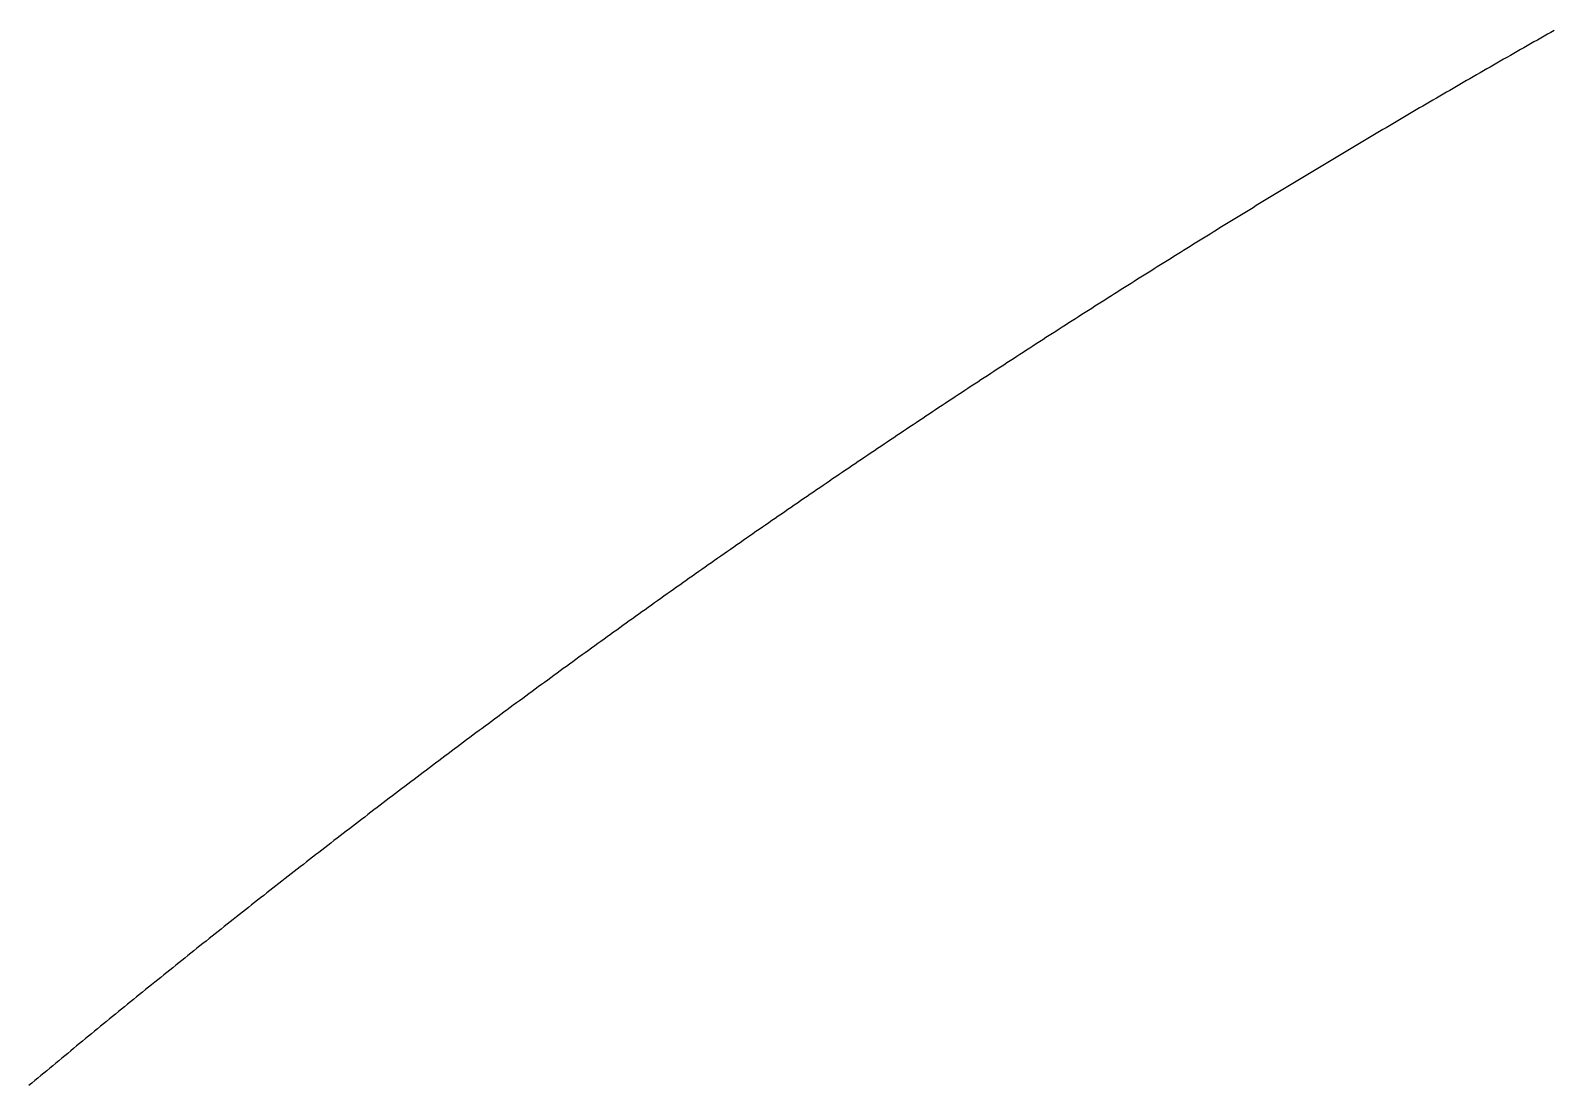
# Model space of a CAD drawing. Extents: x 6805096 to 46905100, y -25788412 to -58651.
# Drawn here: x 9626599 to 9877538, y -2796055 to -2622179 of the extents above; entities that cross this region are included whole.
import ezdxf

# ---------------------------------------------------------------- set-up
doc = ezdxf.new("R2010")
doc.units = 0

msp = doc.modelspace()

# ---------------------------------------------------------------- linework, layer by layer
at = {"layer": 'Layer 1'}
for p, q in [((9877816.978134, -2622179.087557), (9877259.396894, -2622494.473549)), ((9873359.911671, -2624707.945509), (9872803.35492, -2625024.979552)), ((9873916.59667, -2624391.117319), (9873359.911671, -2624707.945509)), ((9874473.409866, -2624074.495027), (9873916.59667, -2624391.117319)), ((9875030.351203, -2623758.078675), (9874473.409866, -2624074.495027)), ((9875587.420629, -2623441.868307), (9875030.351203, -2623758.078675)), ((9876144.618088, -2623125.863968), (9875587.420629, -2623441.868307)), ((9876701.943528, -2622810.065701), (9876144.618088, -2623125.863968)), ((9877259.396894, -2622494.473549), (9876701.943528, -2622810.065701)), ((9868911.053175, -2627249.978073), (9868355.524358, -2627568.657369)), ((9869466.710671, -2626931.504281), (9868911.053175, -2627249.978073)), ((9870022.496795, -2626613.236036), (9869466.710671, -2626931.504281)), ((9870578.41149, -2626295.173382), (9870022.496795, -2626613.236036)), ((9871134.454704, -2625977.316363), (9870578.41149, -2626295.173382)), ((9871690.626383, -2625659.665023), (9871134.454704, -2625977.316363)), ((9872246.926473, -2625342.219404), (9871690.626383, -2625659.665023)), ((9872803.35492, -2625024.979552), (9872246.926473, -2625342.219404)), ((9864470.430204, -2629805.162867), (9863915.932765, -2630125.484617)), ((9865025.056753, -2629485.04627), (9864470.430204, -2629805.162867)), ((9865579.812359, -2629165.134871), (9865025.056753, -2629485.04627)), ((9866134.696968, -2628845.428713), (9865579.812359, -2629165.134871)), ((9866689.710526, -2628525.92784), (9866134.696968, -2628845.428713)), ((9867244.85298, -2628206.632296), (9866689.710526, -2628525.92784)), ((9867800.124275, -2627887.542124), (9867244.85298, -2628206.632296)), ((9868355.524358, -2627568.657369), (9867800.124275, -2627887.542124)), ((9860591.662473, -2632051.720903), (9860038.070316, -2632373.477506)), ((9861145.384117, -2631730.169147), (9860591.662473, -2632051.720903)), ((9861699.235195, -2631408.822283), (9861145.384117, -2631730.169147)), ((9862253.215652, -2631087.680355), (9861699.235195, -2631408.822283)), ((9862807.325436, -2630766.743405), (9862253.215652, -2631087.680355)), ((9863361.564491, -2630446.011478), (9862807.325436, -2630766.743405)), ((9863915.932765, -2630125.484617), (9863361.564491, -2630446.011478)), ((9856166.55539, -2634631.505795), (9855614.001071, -2634954.899607)), ((9856719.239627, -2634308.316482), (9856166.55539, -2634631.505795)), ((9857272.053729, -2633985.331709), (9856719.239627, -2634308.316482)), ((9857824.997641, -2633662.551523), (9857272.053729, -2633985.331709)), ((9858378.071309, -2633339.975965), (9857824.997641, -2633662.551523)), ((9858931.274681, -2633017.605081), (9858378.071309, -2633339.975965)), ((9859484.607701, -2632695.438913), (9858931.274681, -2633017.605081)), ((9860038.070316, -2632373.477506), (9859484.607701, -2632695.438913)), ((9851749.763062, -2637224.378565), (9851198.250025, -2637549.406788)), ((9852301.406448, -2636899.554491), (9851749.763062, -2637224.378565)), ((9852853.180129, -2636574.934608), (9852301.406448, -2636899.554491)), ((9853405.08405, -2636250.518962), (9852853.180129, -2636574.934608)), ((9853957.118159, -2635926.307595), (9853405.08405, -2636250.518962)), ((9854509.282401, -2635602.300551), (9853957.118159, -2635926.307595)), ((9855061.576723, -2635278.497874), (9854509.282401, -2635602.300551)), ((9855614.001071, -2634954.899607), (9855061.576723, -2635278.497874)), ((9847341.313048, -2639830.316828), (9846790.844737, -2640156.976664)), ((9847891.912137, -2639503.860791), (9847341.313048, -2639830.316828)), ((9848442.641952, -2639177.608597), (9847891.912137, -2639503.860791)), ((9848993.502439, -2638851.560288), (9848442.641952, -2639177.608597)), ((9849544.493543, -2638525.715909), (9848993.502439, -2638851.560288)), ((9850095.615212, -2638200.075503), (9849544.493543, -2638525.715909)), ((9850646.86739, -2637874.639115), (9850095.615212, -2638200.075503)), ((9851198.250025, -2637549.406788), (9850646.86739, -2637874.639115)), ((9843490.784253, -2642121.213), (9842941.232905, -2642449.298201)), ((9844040.466758, -2641793.331291), (9843490.784253, -2642121.213)), ((9844590.280365, -2641465.653118), (9844040.466758, -2641793.331291)), ((9845140.22502, -2641138.178525), (9844590.280365, -2641465.653118)), ((9845690.30067, -2640810.907556), (9845140.22502, -2641138.178525)), ((9846240.50726, -2640483.840254), (9845690.30067, -2640810.907556)), ((9846790.844737, -2640156.976664), (9846240.50726, -2640483.840254)), ((9839098.050354, -2644751.588733), (9838549.550192, -2645081.300301)), ((9839646.682104, -2644422.080307), (9839098.050354, -2644751.588733)), ((9840195.445386, -2644092.775068), (9839646.682104, -2644422.080307)), ((9840744.340147, -2643763.673059), (9840195.445386, -2644092.775068)), ((9841293.366333, -2643434.774325), (9840744.340147, -2643763.673059)), ((9841842.523891, -2643106.078907), (9841293.366333, -2643434.774325)), ((9842391.812766, -2642777.586852), (9841842.523891, -2643106.078907)), ((9842941.232905, -2642449.298201), (9842391.812766, -2642777.586852)), ((9834713.737999, -2647394.965607), (9834166.292466, -2647726.300744)), ((9835261.315548, -2647063.833263), (9834713.737999, -2647394.965607)), ((9835809.025061, -2646732.903755), (9835261.315548, -2647063.833263)), ((9836356.866483, -2646402.177128), (9835809.025061, -2646732.903755)), ((9836904.839761, -2646071.653426), (9836356.866483, -2646402.177128)), ((9837452.944841, -2645741.332691), (9836904.839761, -2646071.653426)), ((9838001.181669, -2645411.214968), (9837452.944841, -2645741.332691)), ((9838549.550192, -2645081.300301), (9838001.181669, -2645411.214968)), ((9830884.394649, -2649718.567774), (9830337.874744, -2650051.321238)), ((9831431.046948, -2649386.016796), (9830884.394649, -2649718.567774)), ((9831977.831586, -2649053.668349), (9831431.046948, -2649386.016796)), ((9832524.748511, -2648721.522477), (9831977.831586, -2649053.668349)), ((9833071.797669, -2648389.579223), (9832524.748511, -2648721.522477)), ((9833618.979005, -2648057.83863), (9833071.797669, -2648389.579223)), ((9834166.292466, -2647726.300744), (9833618.979005, -2648057.83863)), ((9826515.946965, -2652386.261457), (9825970.48815, -2652720.633244)), ((9827061.538605, -2652052.091807), (9826515.946965, -2652386.261457)), ((9827607.263015, -2651718.124338), (9827061.538605, -2652052.091807)), ((9828153.120142, -2651384.359094), (9827607.263015, -2651718.124338)), ((9828699.109933, -2651050.796118), (9828153.120142, -2651384.359094)), ((9829245.232332, -2650717.435454), (9828699.109933, -2651050.796118)), ((9829791.487288, -2650384.277147), (9829245.232332, -2650717.435454)), ((9830337.874744, -2650051.321238), (9829791.487288, -2650384.277147)), ((9822700.52759, -2654731.106405), (9822156.000054, -2655066.891929)), ((9823245.188327, -2654395.522711), (9822700.52759, -2654731.106405)), ((9823789.982212, -2654060.140893), (9823245.188327, -2654395.522711)), ((9824334.90919, -2653724.960993), (9823789.982212, -2654060.140893)), ((9824879.969209, -2653389.983056), (9824334.90919, -2653724.960993)), ((9825425.162213, -2653055.207125), (9824879.969209, -2653389.983056)), ((9825970.48815, -2652720.633244), (9825425.162213, -2653055.207125)), ((9818348.041462, -2657423.038206), (9817804.581475, -2657760.436807)), ((9818891.635081, -2657085.841086), (9818348.041462, -2657423.038206)), ((9819435.362279, -2656748.845492), (9818891.635081, -2657085.841086)), ((9819979.223, -2656412.051466), (9819435.362279, -2656748.845492)), ((9820523.217193, -2656075.459054), (9819979.223, -2656412.051466)), ((9821067.344802, -2655739.068297), (9820523.217193, -2656075.459054)), ((9821611.605773, -2655402.879241), (9821067.344802, -2655739.068297)), ((9822156.000054, -2655066.891929), (9821611.605773, -2655402.879241)), ((9814546.630835, -2659789.057078), (9814004.107779, -2660127.864826)), ((9815089.287901, -2659450.450506), (9814546.630835, -2659789.057078)), ((9815632.078921, -2659112.045153), (9815089.287901, -2659450.450506)), ((9816175.003842, -2658773.841062), (9815632.078921, -2659112.045153)), ((9816718.062611, -2658435.838279), (9816175.003842, -2658773.841062)), ((9817261.255173, -2658098.036846), (9816718.062611, -2658435.838279)), ((9817804.581475, -2657760.436807), (9817261.255173, -2658098.036846)), ((9810751.786636, -2662164.933552), (9810210.203148, -2662505.148305)), ((9811293.50451, -2661824.919669), (9810751.786636, -2662164.933552)), ((9811835.356716, -2661485.106699), (9811293.50451, -2661824.919669)), ((9812377.343199, -2661145.494686), (9811835.356716, -2661485.106699)), ((9812919.463907, -2660806.083674), (9812377.343199, -2661145.494686)), ((9813461.718785, -2660466.873706), (9812919.463907, -2660806.083674)), ((9814004.107779, -2660127.864826), (9813461.718785, -2660466.873706)), ((9806422.886044, -2664892.272248), (9805882.379577, -2665234.092383)), ((9806963.527326, -2664550.652633), (9806422.886044, -2664892.272248)), ((9807504.303372, -2664209.233581), (9806963.527326, -2664550.652633)), ((9808045.214125, -2663868.015137), (9807504.303372, -2664209.233581)), ((9808586.259534, -2663526.997343), (9808045.214125, -2663868.015137)), ((9809127.439543, -2663186.180244), (9808586.259534, -2663526.997343)), ((9809668.754099, -2662845.563884), (9809127.439543, -2663186.180244)), ((9810210.203148, -2662505.148305), (9809668.754099, -2662845.563884)), ((9802642.174928, -2667289.22166), (9802102.613681, -2667632.444209)), ((9803181.871368, -2666946.199324), (9802642.174928, -2667289.22166)), ((9803721.702947, -2666603.377246), (9803181.871368, -2666946.199324)), ((9804261.669611, -2666260.755469), (9803721.702947, -2666603.377246)), ((9804801.771307, -2665918.334037), (9804261.669611, -2666260.755469)), ((9805342.00798, -2665576.112994), (9804801.771307, -2665918.334037)), ((9805882.379577, -2665234.092383), (9805342.00798, -2665576.112994)), ((9798868.088263, -2669695.981545), (9798329.474873, -2670040.604367)), ((9799406.837222, -2669351.558632), (9798868.088263, -2669695.981545)), ((9799945.721697, -2669007.335669), (9799406.837222, -2669351.558632)), ((9800484.741635, -2668663.312702), (9799945.721697, -2669007.335669)), ((9801023.89698, -2668319.489774), (9800484.741635, -2668663.312702)), ((9801563.18768, -2667975.866928), (9801023.89698, -2668319.489774)), ((9802102.613681, -2667632.444209), (9801563.18768, -2667975.866928)), ((9794562.981614, -2672458.557861), (9794025.454719, -2672804.77837)), ((9795100.64451, -2672112.536909), (9794562.981614, -2672458.557861)), ((9795638.443351, -2671766.71556), (9795100.64451, -2672112.536909)), ((9796176.378086, -2671421.093855), (9795638.443351, -2671766.71556)), ((9796714.448659, -2671075.67184), (9796176.378086, -2671421.093855)), ((9797252.655017, -2670730.449558), (9796714.448659, -2671075.67184)), ((9797790.997106, -2670385.427052), (9797252.655017, -2670730.449558)), ((9798329.474873, -2670040.604367), (9797790.997106, -2670385.427052)), ((9790803.152367, -2674886.289696), (9790266.578981, -2675233.905888)), ((9791339.862131, -2674538.872757), (9790803.152367, -2674886.289696)), ((9791876.708217, -2674191.655113), (9791339.862131, -2674538.872757)), ((9792413.690573, -2673844.636809), (9791876.708217, -2674191.655113)), ((9792950.809145, -2673497.817888), (9792413.690573, -2673844.636809)), ((9793488.063878, -2673151.198394), (9792950.809145, -2673497.817888)), ((9794025.454719, -2672804.77837), (9793488.063878, -2673151.198394)), ((9787050.005594, -2677323.784878), (9786514.388354, -2677672.794609)), ((9787585.759588, -2676974.974093), (9787050.005594, -2677323.784878)), ((9788121.650282, -2676626.362298), (9787585.759588, -2676974.974093)), ((9788657.677622, -2676277.949536), (9788121.650282, -2676626.362298)), ((9789193.841554, -2675929.735851), (9788657.677622, -2676277.949536)), ((9789730.142025, -2675581.721287), (9789193.841554, -2675929.735851)), ((9790266.578981, -2675233.905888), (9789730.142025, -2675581.721287)), ((9783303.559756, -2679771.028411), (9782768.901299, -2680121.429539)), ((9783838.355343, -2679420.825922), (9783303.559756, -2679771.028411)), ((9784373.288007, -2679070.822117), (9783838.355343, -2679420.825922)), ((9784908.357694, -2678721.01704), (9784373.288007, -2679070.822117)), ((9785443.56435, -2678371.410733), (9784908.357694, -2678721.01704)), ((9785978.907921, -2678022.003242), (9785443.56435, -2678371.410733)), ((9786514.388354, -2677672.794609), (9785978.907921, -2678022.003242)), ((9779563.833315, -2682228.005299), (9779030.136279, -2682579.795683)), ((9780097.667858, -2681876.413249), (9779563.833315, -2682228.005299)), ((9780631.639854, -2681525.019577), (9780097.667858, -2681876.413249)), ((9781165.74925, -2681173.824326), (9780631.639854, -2681525.019577)), ((9781699.995992, -2680822.827541), (9781165.74925, -2681173.824326)), ((9782234.380027, -2680472.029263), (9781699.995992, -2680822.827541)), ((9782768.901299, -2680121.429539), (9782234.380027, -2680472.029263)), ((9775830.844732, -2684694.700548), (9775298.111755, -2685047.878045)), ((9776363.715594, -2684341.72108), (9775830.844732, -2684694.700548)), ((9776896.724286, -2683988.939682), (9776363.715594, -2684341.72108)), ((9777429.870754, -2683636.3564), (9776896.724286, -2683988.939682)), ((9777963.154945, -2683283.971277), (9777429.870754, -2683636.3564)), ((9778496.576804, -2682931.784357), (9777963.154945, -2683283.971277)), ((9779030.136279, -2682579.795683), (9778496.576804, -2682931.784357)), ((9771572.84619, -2687525.661631), (9771041.218223, -2687880.421777)), ((9772104.612471, -2687171.099163), (9771572.84619, -2687525.661631)), ((9772636.517014, -2686816.734417), (9772104.612471, -2687171.099163)), ((9773168.559763, -2686462.567437), (9772636.517014, -2686816.734417)), ((9773700.740666, -2686108.598266), (9773168.559763, -2686462.567437)), ((9774233.059668, -2685754.826948), (9773700.740666, -2686108.598266)), ((9774765.516716, -2685401.253526), (9774233.059668, -2685754.826948)), ((9775298.111755, -2685047.878045), (9774765.516716, -2685401.253526)), ((9767854.358044, -2690013.131446), (9767323.699787, -2690369.274114)), ((9768385.154993, -2689657.186149), (9767854.358044, -2690013.131446)), ((9768916.090579, -2689301.438268), (9768385.154993, -2689657.186149)), ((9769447.164749, -2688945.887847), (9768916.090579, -2689301.438268)), ((9769978.377448, -2688590.534929), (9769447.164749, -2688945.887847)), ((9770509.728624, -2688235.379558), (9769978.377448, -2688590.534929)), ((9771041.218223, -2687880.421777), (9770509.728624, -2688235.379558)), ((9764142.665781, -2692510.272493), (9763612.979871, -2692867.795542)), ((9764672.490759, -2692152.94651), (9764142.665781, -2692510.272493)), ((9765202.454751, -2691795.817636), (9764672.490759, -2692152.94651)), ((9765732.557704, -2691438.885916), (9765202.454751, -2691795.817636)), ((9766262.799563, -2691082.151393), (9765732.557704, -2691438.885916)), ((9766793.180276, -2690725.614111), (9766262.799563, -2691082.151393)), ((9767323.699787, -2690369.274114), (9766793.180276, -2690725.614111)), ((9760437.787861, -2695017.069779), (9759909.076937, -2695375.971066)), ((9760966.638231, -2694658.365251), (9760437.787861, -2695017.069779)), ((9761495.627992, -2694299.857527), (9760966.638231, -2694658.365251)), ((9762024.757091, -2693941.54665), (9761495.627992, -2694299.857527)), ((9762554.025472, -2693583.432665), (9762024.757091, -2693941.54665)), ((9763083.433084, -2693225.515614), (9762554.025472, -2693583.432665)), ((9763612.979871, -2692867.795542), (9763083.433084, -2693225.515614)), ((9756739.742748, -2697533.508307), (9756212.009445, -2697893.785691)), ((9757267.615872, -2697173.427377), (9756739.742748, -2697533.508307)), ((9757795.628764, -2696813.542944), (9757267.615872, -2697173.427377)), ((9758323.781371, -2696453.855053), (9757795.628764, -2696813.542944)), ((9758852.073638, -2696094.363748), (9758323.781371, -2696453.855053)), ((9759380.505511, -2695735.069071), (9758852.073638, -2696094.363748)), ((9759909.076937, -2695375.971066), (9759380.505511, -2695735.069071)), ((9753048.548901, -2700059.573083), (9752521.795858, -2700421.224421)), ((9753575.442143, -2699698.117893), (9753048.548901, -2700059.573083)), ((9754102.475529, -2699336.858894), (9753575.442143, -2699698.117893)), ((9754629.649006, -2698975.796131), (9754102.475529, -2699336.858894)), ((9755156.962521, -2698614.929647), (9754629.649006, -2698975.796131)), ((9755684.416018, -2698254.259486), (9755156.962521, -2698614.929647)), ((9756212.009445, -2697893.785691), (9755684.416018, -2698254.259486)), ((9749364.224785, -2702595.249112), (9748838.454639, -2702958.272262)), ((9749890.135506, -2702232.421804), (9749364.224785, -2702595.249112)), ((9750416.186749, -2701869.790381), (9749890.135506, -2702232.421804)), ((9750942.378459, -2701507.354888), (9750416.186749, -2701869.790381)), ((9751468.710583, -2701145.115367), (9750942.378459, -2701507.354888)), ((9751995.183068, -2700783.071864), (9751468.710583, -2701145.115367)), ((9752521.795858, -2700421.224421), (9751995.183068, -2700783.071864)), ((9746211.714423, -2704776.324114), (9745686.788859, -2705140.521398)), ((9746736.780885, -2704412.322409), (9746211.714423, -2704776.324114)), ((9747261.988191, -2704048.516328), (9746736.780885, -2704412.322409)), ((9747787.336288, -2703684.905914), (9747261.988191, -2704048.516328)), ((9748312.825122, -2703321.491211), (9747787.336288, -2703684.905914)), ((9748838.454639, -2702958.272262), (9748312.825122, -2703321.491211)), ((9742540.197355, -2707329.809829), (9742016.259587, -2707695.374947)), ((9743064.276399, -2706964.439985), (9742540.197355, -2707329.809829)), ((9743588.496664, -2706599.265458), (9743064.276399, -2706964.439985)), ((9744112.858096, -2706234.286292), (9743588.496664, -2706599.265458)), ((9744637.360642, -2705869.502531), (9744112.858096, -2706234.286292)), ((9745162.004247, -2705504.914218), (9744637.360642, -2705869.502531)), ((9745686.788859, -2705140.521398), (9745162.004247, -2705504.914218)), ((9738875.602765, -2709892.863953), (9738352.655429, -2710259.794763)), ((9739398.691753, -2709526.128111), (9738875.602765, -2709892.863953)), ((9739921.922339, -2709159.587281), (9739398.691753, -2709526.128111)), ((9740445.294469, -2708793.241506), (9739921.922339, -2709159.587281)), ((9740968.80809, -2708427.090829), (9740445.294469, -2708793.241506)), ((9741492.463147, -2708061.135295), (9740968.80809, -2708427.090829)), ((9742016.259587, -2707695.374947), (9741492.463147, -2708061.135295)), ((9735217.949115, -2712465.471492), (9734695.994848, -2712833.765851)), ((9735740.04541, -2712097.371795), (9735217.949115, -2712465.471492)), ((9736262.283679, -2711729.466803), (9735740.04541, -2712097.371795)), ((9736784.66387, -2711361.75656), (9736262.283679, -2711729.466803)), ((9737307.185928, -2710994.24111), (9736784.66387, -2711361.75656)), ((9737829.849799, -2710626.920496), (9737307.185928, -2710994.24111)), ((9738352.655429, -2710259.794763), (9737829.849799, -2710626.920496)), ((9731567.254866, -2715047.617449), (9731046.296307, -2715417.273216)), ((9732088.35583, -2714678.156039), (9731567.254866, -2715047.617449)), ((9732609.599146, -2714308.889028), (9732088.35583, -2714678.156039)), ((9733130.98476, -2713939.81646), (9732609.599146, -2714308.889028)), ((9733652.512617, -2713570.938378), (9733130.98476, -2713939.81646)), ((9734174.182665, -2713202.254827), (9733652.512617, -2713570.938378)), ((9734695.994848, -2712833.765851), (9734174.182665, -2713202.254827)), ((9727923.53848, -2717639.286831), (9727403.578265, -2718010.301862)), ((9728443.641476, -2717268.46585), (9727923.53848, -2717639.286831)), ((9728963.887201, -2716897.838961), (9728443.641476, -2717268.46585)), ((9729484.2756, -2716527.40621), (9728963.887201, -2716897.838961)), ((9730004.80662, -2716157.16764), (9729484.2756, -2716527.40621)), ((9730525.480207, -2715787.123293), (9730004.80662, -2716157.16764)), ((9731046.296307, -2715417.273216), (9730525.480207, -2715787.123293)), ((9724805.92081, -2719868.286231), (9724286.818419, -2720240.464642)), ((9725325.166306, -2719496.301608), (9724805.92081, -2719868.286231)), ((9725844.554853, -2719124.510816), (9725325.166306, -2719496.301608)), ((9726364.086398, -2718752.913898), (9725844.554853, -2719124.510816)), ((9726883.760887, -2718381.510899), (9726364.086398, -2718752.913898)), ((9727403.578265, -2718010.301862), (9726883.760887, -2718381.510899)), ((9721175.212293, -2722477.602189), (9720657.113145, -2722851.135886)), ((9721693.454923, -2722104.261973), (9721175.212293, -2722477.602189)), ((9722211.840982, -2721731.115282), (9721693.454923, -2722104.261973)), ((9722730.370414, -2721358.162159), (9722211.840982, -2721731.115282)), ((9723249.043167, -2720985.402649), (9722730.370414, -2721358.162159)), ((9723767.859186, -2720612.836796), (9723249.043167, -2720985.402649)), ((9724286.818419, -2720240.464642), (9723767.859186, -2720612.836796)), ((9717551.534387, -2725096.398727), (9717034.441119, -2725471.285568)), ((9718068.771514, -2724721.70506), (9717551.534387, -2725096.398727)), ((9718586.152446, -2724347.204612), (9718068.771514, -2724721.70506)), ((9719103.677129, -2723972.897427), (9718586.152446, -2724347.204612)), ((9719621.345509, -2723598.783549), (9719103.677129, -2723972.897427)), ((9720139.157532, -2723224.86302), (9719621.345509, -2723598.783549)), ((9720657.113145, -2722851.135886), (9720139.157532, -2723224.86302)), ((9714451.134541, -2727348.615875), (9713934.905555, -2727724.66085)), ((9714967.507709, -2726972.763813), (9714451.134541, -2727348.615875)), ((9715484.025004, -2726597.104708), (9714967.507709, -2726972.763813)), ((9716000.686374, -2726221.638603), (9715484.025004, -2726597.104708)), ((9716517.491763, -2725846.365542), (9716000.686374, -2726221.638603)), ((9717034.441119, -2725471.285568), (9716517.491763, -2725846.365542)), ((9710840.562466, -2729984.979423), (9710325.344258, -2730362.373564)), ((9711355.925232, -2729607.777889), (9710840.562466, -2729984.979423)), ((9711871.432503, -2729230.769005), (9711355.925232, -2729607.777889)), ((9712387.084225, -2728853.952816), (9711871.432503, -2729230.769005)), ((9712902.880343, -2728477.329364), (9712387.084225, -2728853.952816)), ((9713418.820804, -2728100.898694), (9712902.880343, -2728477.329364)), ((9713934.905555, -2727724.66085), (9713418.820804, -2728100.898694)), ((9707237.07375, -2732630.780708), (9706722.868958, -2733009.521874)), ((9707751.423477, -2732252.231844), (9707237.07375, -2732630.780708)), ((9708265.918086, -2731873.875324), (9707751.423477, -2732252.231844)), ((9708780.557523, -2731495.711192), (9708265.918086, -2731873.875324)), ((9709295.341732, -2731117.739493), (9708780.557523, -2731495.711192)), ((9709810.270662, -2730739.960269), (9709295.341732, -2731117.739493)), ((9710325.344258, -2730362.373564), (9709810.270662, -2730739.960269)), ((9704154.020907, -2734906.110683), (9703640.686855, -2735286.004736)), ((9704667.500216, -2734526.40867), (9704154.020907, -2734906.110683)), ((9705181.12473, -2734146.898738), (9704667.500216, -2734526.40867)), ((9705694.894394, -2733767.580932), (9705181.12473, -2734146.898738)), ((9706208.809154, -2733388.455296), (9705694.894394, -2733767.580932)), ((9706722.868958, -2733009.521874), (9706208.809154, -2733388.455296)), ((9700563.735982, -2737569.399412), (9700051.420244, -2737950.636511)), ((9701076.197354, -2737188.354047), (9700563.735982, -2737569.399412)), ((9701588.804308, -2736807.500457), (9701076.197354, -2737188.354047)), ((9702101.556788, -2736426.838688), (9701588.804308, -2736807.500457)), ((9702614.454742, -2736046.368782), (9702101.556788, -2736426.838688)), ((9703127.498116, -2735666.090783), (9702614.454742, -2736046.368782)), ((9703640.686855, -2735286.004736), (9703127.498116, -2735666.090783)), ((9696980.587164, -2740242.083036), (9696469.292378, -2740624.661037)), ((9697492.027963, -2739859.69646), (9696980.587164, -2740242.083036)), ((9698003.614719, -2739477.501355), (9697492.027963, -2739859.69646)), ((9698515.347379, -2739095.497764), (9698003.614719, -2739477.501355)), ((9699027.225889, -2738713.68573), (9698515.347379, -2739095.497764)), ((9699539.250195, -2738332.065298), (9699027.225889, -2738713.68573)), ((9700051.420244, -2737950.636511), (9699539.250195, -2738332.065298)), ((9693915.010503, -2742540.420915), (9693404.592917, -2742924.146558)), ((9694425.574424, -2742156.886436), (9693915.010503, -2742540.420915)), ((9694936.284626, -2741773.543165), (9694425.574424, -2742156.886436)), ((9695447.141055, -2741390.391146), (9694936.284626, -2741773.543165)), ((9695958.143657, -2741007.430422), (9695447.141055, -2741390.391146)), ((9696469.292378, -2740624.661037), (9695958.143657, -2741007.430422)), ((9690345.163438, -2745230.512416), (9689835.7717, -2745615.574984)), ((9690854.701887, -2744845.640705), (9690345.163438, -2745230.512416)), ((9691364.386993, -2744460.959897), (9690854.701887, -2744845.640705)), ((9691874.218703, -2744076.470035), (9691364.386993, -2744460.959897)), ((9692384.196963, -2743692.171161), (9691874.218703, -2744076.470035)), ((9692894.321719, -2743308.063321), (9692384.196963, -2743692.171161)), ((9693404.592917, -2742924.146558), (9692894.321719, -2743308.063321)), ((9687291.015567, -2747543.749168), (9686782.505228, -2747929.955967)), ((9687799.672941, -2747157.732964), (9687291.015567, -2747543.749168)), ((9688308.477294, -2746771.907401), (9687799.672941, -2747157.732964)), ((9688817.428575, -2746386.27252), (9688308.477294, -2746771.907401)), ((9689326.526728, -2746000.828367), (9688817.428575, -2746386.27252)), ((9689835.7717, -2745615.574984), (9689326.526728, -2746000.828367)), ((9683734.533928, -2750251.196828), (9683227.054336, -2750638.736575)), ((9684242.160931, -2749863.847372), (9683734.533928, -2750251.196828)), ((9684749.935291, -2749476.688249), (9684242.160931, -2749863.847372)), ((9685257.856955, -2749089.719503), (9684749.935291, -2749476.688249)), ((9685765.925868, -2748702.941179), (9685257.856955, -2749089.719503)), ((9686274.141977, -2748316.353319), (9685765.925868, -2748702.941179)), ((9686782.505228, -2747929.955967), (9686274.141977, -2748316.353319)), ((9680691.869426, -2752579.288124), (9680185.275431, -2752967.968692)), ((9681198.611156, -2752190.797584), (9680691.869426, -2752579.288124)), ((9681705.500565, -2751802.497116), (9681198.611156, -2752190.797584)), ((9682212.537601, -2751414.386762), (9681705.500565, -2751802.497116)), ((9682719.722209, -2751026.466567), (9682212.537601, -2751414.386762)), ((9683227.054336, -2750638.736575), (9682719.722209, -2751026.466567)), ((9677148.816888, -2755304.040227), (9676643.258538, -2755694.049763)), ((9677654.523349, -2754914.220412), (9677148.816888, -2755304.040227)), ((9678160.377867, -2754524.590363), (9677654.523349, -2754914.220412)), ((9678666.380388, -2754135.150122), (9678160.377867, -2754524.590363)), ((9679172.530858, -2753745.899734), (9678666.380388, -2754135.150122)), ((9679678.829224, -2753356.839243), (9679172.530858, -2753745.899734)), ((9680185.275431, -2752967.968692), (9679678.829224, -2753356.839243)), ((9674117.690334, -2757646.941736), (9673613.021779, -2758038.088684)), ((9674622.507323, -2757255.984248), (9674117.690334, -2757646.941736)), ((9675127.472691, -2756865.216263), (9674622.507323, -2757255.984248)), ((9675632.586386, -2756474.637825), (9675127.472691, -2756865.216263)), ((9676137.848353, -2756084.248977), (9675632.586386, -2756474.637825)), ((9676643.258538, -2755694.049763), (9676137.848353, -2756084.248977)), ((9671091.907394, -2759996.663778), (9670588.130571, -2760388.946562)), ((9671595.832973, -2759604.57019), (9671091.907394, -2759996.663778)), ((9672099.907254, -2759212.665843), (9671595.832973, -2759604.57019)), ((9672604.130185, -2758820.950781), (9672099.907254, -2759212.665843)), ((9673108.501711, -2758429.425046), (9672604.130185, -2758820.950781)), ((9673613.021779, -2758038.088684), (9673108.501711, -2758429.425046)), ((9667568.596542, -2762746.613956), (9667065.862524, -2763140.219895)), ((9668071.479694, -2762353.196908), (9667568.596542, -2762746.613956)), ((9668574.511926, -2761959.968795), (9668071.479694, -2762353.196908)), ((9669077.693183, -2761566.92966), (9668574.511926, -2761959.968795)), ((9669581.023412, -2761174.079547), (9669077.693183, -2761566.92966)), ((9670084.50256, -2760781.4185), (9669581.023412, -2761174.079547)), ((9670588.130571, -2760388.946562), (9670084.50256, -2760781.4185)), ((9664554.431317, -2765111.081422), (9664052.59323, -2765505.819788)), ((9665056.418861, -2764716.531685), (9664554.431317, -2765111.081422)), ((9665558.555807, -2764322.17062), (9665056.418861, -2764716.531685)), ((9666060.842102, -2763927.99827), (9665558.555807, -2764322.17062)), ((9666563.277693, -2763534.014681), (9666060.842102, -2763927.99827)), ((9667065.862524, -2763140.219895), (9666563.277693, -2763534.014681)), ((9661545.646523, -2767482.339517), (9661044.706304, -2767878.208737)), ((9662046.736521, -2767086.658664), (9661545.646523, -2767482.339517)), ((9662547.976244, -2766691.166221), (9662046.736521, -2767086.658664)), ((9663049.36564, -2766295.862231), (9662547.976244, -2766691.166221)), ((9663550.904653, -2765900.746739), (9663049.36564, -2766295.862231)), ((9664052.59323, -2765505.819788), (9663550.904653, -2765900.746739)), ((9658042.213373, -2770257.377297), (9657542.323116, -2770654.563857)), ((9658542.253785, -2769860.378798), (9658042.213373, -2770257.377297)), ((9659042.444299, -2769463.568403), (9658542.253785, -2769860.378798)), ((9659542.784862, -2769066.946156), (9659042.444299, -2769463.568403)), ((9660043.27542, -2768670.5121), (9659542.784862, -2769066.946156)), ((9660543.915919, -2768274.266279), (9660043.27542, -2768670.5121)), ((9661044.706304, -2767878.208737), (9660543.915919, -2768274.266279)), ((9655045.126062, -2772643.316027), (9654546.137872, -2773041.63003)), ((9655544.26473, -2772245.189822), (9655045.126062, -2772643.316027)), ((9656043.553823, -2771847.251459), (9655544.26473, -2772245.189822)), ((9656542.993288, -2771449.500981), (9656043.553823, -2771847.251459)), ((9657042.58307, -2771051.938433), (9656542.993288, -2771449.500981)), ((9657542.323116, -2770654.563857), (9657042.58307, -2771051.938433)), ((9652053.455997, -2775036.015483), (9651555.371813, -2775435.455356)), ((9652551.690983, -2774636.763147), (9652053.455997, -2775036.015483)), ((9653050.076718, -2774237.698389), (9652551.690983, -2774636.763147)), ((9653548.613147, -2773838.821255), (9653050.076718, -2774237.698389)), ((9654047.300216, -2773440.131787), (9653548.613147, -2773838.821255)), ((9654546.137872, -2773041.63003), (9654047.300216, -2773440.131787)), ((9648570.036563, -2777836.030391), (9648073.0095, -2778236.781789)), ((9649067.214805, -2777435.466223), (9648570.036563, -2777836.030391)), ((9649564.544172, -2777035.089328), (9649067.214805, -2777435.466223)), ((9650062.02461, -2776634.89975), (9649564.544172, -2777035.089328)), ((9650559.656065, -2776234.897533), (9650062.02461, -2776634.89975)), ((9651057.438484, -2775835.08272), (9650559.656065, -2776234.897533)), ((9651555.371813, -2775435.455356), (9651057.438484, -2775835.08272)), ((9645590.14375, -2780243.345692), (9645094.02489, -2780645.21955)), ((9646086.414112, -2779841.658802), (9645590.14375, -2780243.345692)), ((9646582.835922, -2779440.158923), (9646086.414112, -2779841.658802)), ((9647079.409125, -2779038.846098), (9646582.835922, -2779440.158923)), ((9647576.13367, -2778637.720373), (9647079.409125, -2779038.846098)), ((9648073.0095, -2778236.781789), (9647576.13367, -2778637.720373)), ((9642615.705, -2782657.391817), (9642120.49628, -2783060.38656)), ((9643111.065544, -2782254.583779), (9642615.705, -2782657.391817)), ((9643606.577859, -2781851.962489), (9643111.065544, -2782254.583779)), ((9644102.241891, -2781449.527992), (9643606.577859, -2781851.962489)), ((9644598.057586, -2781047.280331), (9644102.241891, -2781449.527992)), ((9645094.02489, -2780645.21955), (9644598.057586, -2781047.280331)), ((9639646.731938, -2785078.159322), (9639152.435297, -2785482.273378)), ((9640141.180727, -2784674.23171), (9639646.731938, -2785078.159322)), ((9640635.781609, -2784270.490583), (9640141.180727, -2784674.23171)), ((9641130.534531, -2783866.935987), (9640635.781609, -2784270.490583)), ((9641625.43944, -2783463.567965), (9641130.534531, -2783866.935987)), ((9642120.49628, -2783060.38656), (9641625.43944, -2783463.567965)), ((9636189.853567, -2787910.870558), (9635696.623466, -2788316.288488)), ((9636683.236191, -2787505.638765), (9636189.853567, -2787910.870558)), ((9637176.771287, -2787100.593152), (9636683.236191, -2787505.638765)), ((9637670.458799, -2786695.733763), (9637176.771287, -2787100.593152)), ((9638164.298674, -2786291.060642), (9637670.458799, -2786695.733763)), ((9638658.290858, -2785886.573832), (9638164.298674, -2786291.060642)), ((9639152.435297, -2785482.273378), (9638658.290858, -2785886.573832)), ((9633232.762715, -2790346.168659), (9632740.448891, -2790752.702492)), ((9633725.229385, -2789939.820702), (9633232.762715, -2790346.168659)), ((9634217.84885, -2789533.658662), (9633725.229385, -2789939.820702)), ((9634710.621054, -2789127.682584), (9634217.84885, -2789533.658662)), ((9635203.545944, -2788721.892512), (9634710.621054, -2789127.682584)), ((9635696.623466, -2788316.288488), (9635203.545944, -2788721.892512)), ((9630281.174367, -2792788.158238), (9629789.778758, -2793195.806399)), ((9630772.723147, -2792380.69569), (9630281.174367, -2792788.158238)), ((9631264.425043, -2791973.418797), (9630772.723147, -2792380.69569)), ((9631756.280001, -2791566.327604), (9631264.425043, -2791973.418797)), ((9632248.287969, -2791159.422155), (9631756.280001, -2791566.327604)), ((9632740.448891, -2790752.702492), (9632248.287969, -2791159.422155)), ((9627335.100151, -2795236.829851), (9626844.624694, -2795645.590766)), ((9627825.729101, -2794828.254286), (9627335.100151, -2795236.829851)), ((9628316.511491, -2794419.864115), (9627825.729101, -2794828.254286)), ((9628807.447266, -2794011.659381), (9628316.511491, -2794419.864115)), ((9629298.536373, -2793603.640127), (9628807.447266, -2794011.659381)), ((9629789.778758, -2793195.806399), (9629298.536373, -2793603.640127)), ((9626844.624694, -2795645.590766), (9626354.302784, -2796054.536987))]:
    msp.add_line(p, q, dxfattribs=at)

doc.saveas('drawing.dxf')
